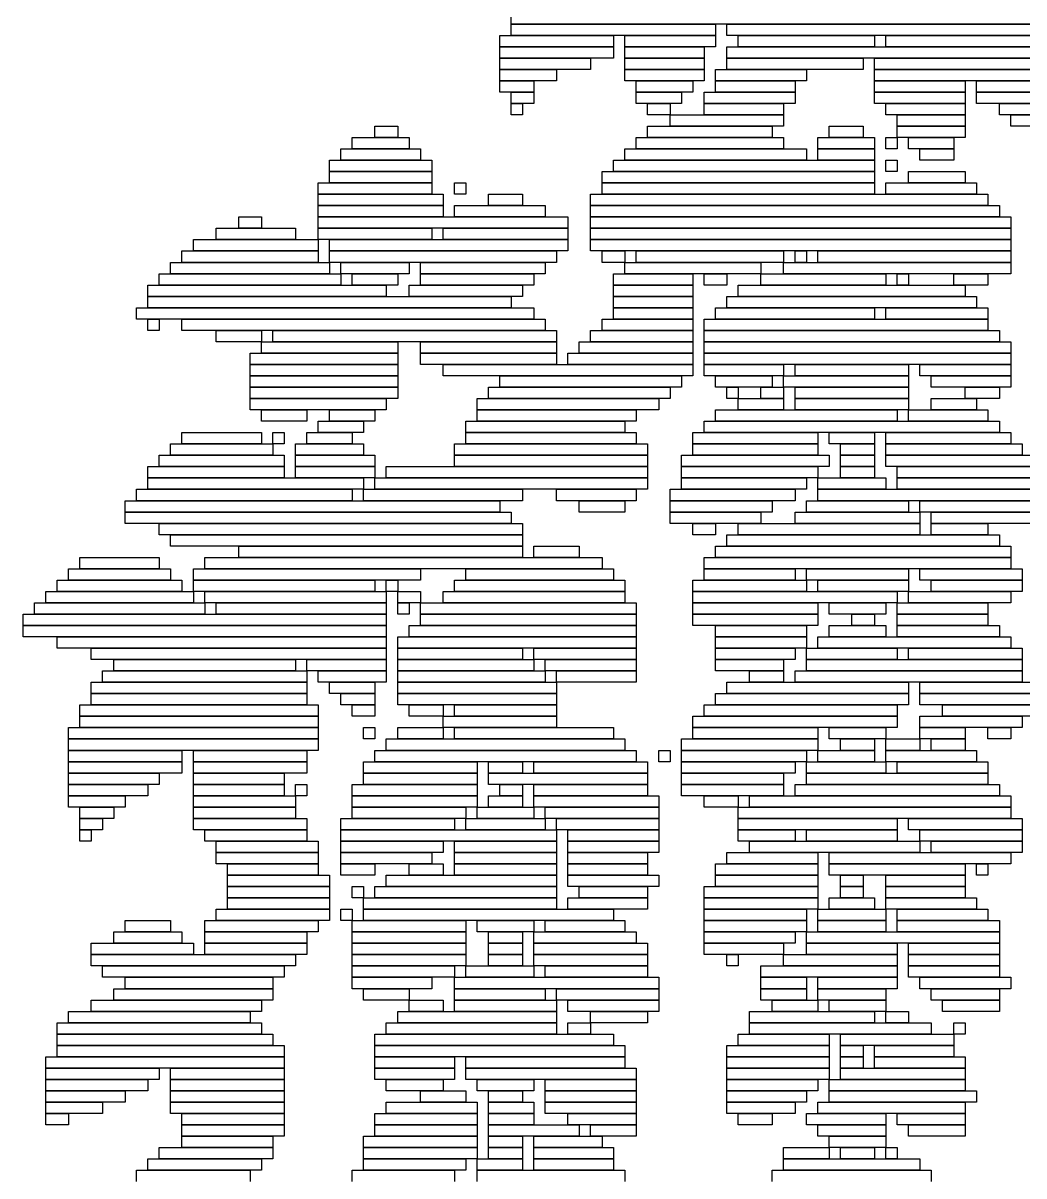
# Model space of a CAD drawing. Extents: x 294 to 729, y 311 to 714.
# Drawn here: x 294 to 382.2, y 561.5 to 663.1 of the extents above; entities that cross this region are included whole.
import ezdxf

# ---------------------------------------------------------------- set-up
doc = ezdxf.new("R2010")
doc.units = 0

msp = doc.modelspace()

# ---------------------------------------------------------------- linework, layer by layer
for p, q in [((337, 663), (337, 664)), ((384, 663), (337, 663)), ((337, 663), (355, 663)), ((337, 662), (337, 663)), ((355, 663), (355, 662)), ((356, 663), (385, 663)), ((356, 662), (356, 663)), ((336, 662), (346, 662)), ((336, 661), (336, 662)), ((355, 662), (337, 662)), ((346, 662), (346, 661)), ((347, 662), (355, 662)), ((347, 661), (347, 662)), ((355, 662), (355, 661)), ((385, 662), (356, 662)), ((357, 662), (369, 662)), ((357, 661), (357, 662)), ((369, 662), (369, 661)), ((370, 662), (386, 662)), ((370, 661), (370, 662)), ((346, 661), (336, 661)), ((336, 661), (346, 661)), ((336, 660), (336, 661)), ((346, 661), (346, 660)), ((355, 661), (347, 661)), ((347, 661), (354, 661)), ((347, 660), (347, 661)), ((354, 661), (354, 660)), ((356, 661), (387, 661)), ((356, 660), (356, 661)), ((369, 661), (357, 661)), ((386, 661), (370, 661)), ((346, 660), (336, 660)), ((336, 660), (344, 660)), ((336, 659), (336, 660)), ((344, 660), (344, 659)), ((354, 660), (347, 660)), ((347, 660), (354, 660)), ((347, 659), (347, 660)), ((354, 660), (354, 659)), ((387, 660), (356, 660)), ((356, 660), (368, 660)), ((356, 659), (356, 660)), ((368, 660), (368, 659)), ((369, 660), (387, 660)), ((369, 659), (369, 660)), ((344, 659), (336, 659)), ((336, 659), (341, 659)), ((336, 658), (336, 659)), ((341, 659), (341, 658)), ((354, 659), (347, 659)), ((347, 659), (354, 659)), ((347, 658), (347, 659)), ((354, 659), (354, 658)), ((355, 659), (363, 659)), ((355, 658), (355, 659)), ((368, 659), (356, 659)), ((363, 659), (363, 658)), ((387, 659), (369, 659)), ((369, 659), (388, 659)), ((369, 658), (369, 659)), ((341, 658), (336, 658)), ((336, 658), (339, 658)), ((336, 657), (336, 658)), ((339, 658), (339, 657)), ((354, 658), (347, 658)), ((348, 658), (353, 658)), ((348, 657), (348, 658)), ((353, 658), (353, 657)), ((363, 658), (355, 658)), ((355, 658), (362, 658)), ((355, 657), (355, 658)), ((362, 658), (362, 657)), ((388, 658), (369, 658)), ((369, 658), (377, 658)), ((369, 657), (369, 658)), ((377, 658), (377, 657)), ((378, 658), (388, 658)), ((378, 657), (378, 658)), ((339, 657), (336, 657)), ((337, 657), (339, 657)), ((337, 656), (337, 657)), ((339, 657), (339, 656)), ((353, 657), (348, 657)), ((348, 657), (352, 657)), ((348, 656), (348, 657)), ((352, 657), (352, 656)), ((354, 657), (362, 657)), ((354, 656), (354, 657)), ((362, 657), (355, 657)), ((362, 657), (362, 656)), ((377, 657), (369, 657)), ((369, 657), (377, 657)), ((369, 656), (369, 657)), ((377, 657), (377, 656)), ((388, 657), (378, 657)), ((378, 657), (388, 657)), ((378, 656), (378, 657)), ((339, 656), (337, 656)), ((337, 656), (338, 656)), ((337, 655), (337, 656)), ((338, 656), (338, 655)), ((352, 656), (348, 656)), ((349, 656), (351, 656)), ((349, 655), (349, 656)), ((351, 656), (351, 655)), ((362, 656), (354, 656)), ((354, 656), (361, 656)), ((354, 655), (354, 656)), ((361, 656), (361, 655)), ((377, 656), (369, 656)), ((370, 656), (377, 656)), ((370, 655), (370, 656)), ((377, 656), (377, 655)), ((388, 656), (378, 656)), ((380, 656), (388, 656)), ((380, 655), (380, 656)), ((338, 655), (337, 655)), ((351, 655), (349, 655)), ((351, 655), (361, 655)), ((351, 654), (351, 655)), ((361, 655), (354, 655)), ((361, 655), (361, 654)), ((377, 655), (370, 655)), ((371, 655), (377, 655)), ((371, 654), (371, 655)), ((377, 655), (377, 654)), ((388, 655), (380, 655)), ((381, 655), (388, 655)), ((381, 654), (381, 655)), ((325, 654), (327, 654)), ((325, 653), (325, 654)), ((327, 654), (327, 653)), ((349, 654), (360, 654)), ((349, 653), (349, 654)), ((361, 654), (351, 654)), ((360, 654), (360, 653)), ((365, 654), (368, 654)), ((365, 653), (365, 654)), ((368, 654), (368, 653)), ((377, 654), (371, 654)), ((371, 654), (377, 654)), ((371, 653), (371, 654)), ((377, 654), (377, 653)), ((388, 654), (381, 654)), ((323, 653), (328, 653)), ((323, 652), (323, 653)), ((327, 653), (325, 653)), ((328, 653), (328, 652)), ((348, 653), (361, 653)), ((348, 652), (348, 653)), ((360, 653), (349, 653)), ((361, 653), (361, 652)), ((364, 653), (369, 653)), ((364, 652), (364, 653)), ((368, 653), (365, 653)), ((369, 653), (369, 652)), ((370, 653), (371, 653)), ((370, 652), (370, 653)), ((377, 653), (371, 653)), ((371, 653), (371, 652)), ((372, 653), (376, 653)), ((372, 652), (372, 653)), ((376, 653), (376, 652)), ((322, 652), (329, 652)), ((322, 651), (322, 652)), ((328, 652), (323, 652)), ((329, 652), (329, 651)), ((347, 652), (363, 652)), ((347, 651), (347, 652)), ((361, 652), (348, 652)), ((363, 652), (363, 651)), ((369, 652), (364, 652)), ((364, 652), (369, 652)), ((364, 651), (364, 652)), ((369, 652), (369, 651)), ((371, 652), (370, 652)), ((376, 652), (372, 652)), ((373, 652), (376, 652)), ((373, 651), (373, 652)), ((376, 652), (376, 651)), ((321, 651), (330, 651)), ((321, 650), (321, 651)), ((329, 651), (322, 651)), ((330, 651), (330, 650)), ((346, 651), (369, 651)), ((346, 650), (346, 651)), ((363, 651), (347, 651)), ((369, 651), (364, 651)), ((369, 651), (369, 650)), ((370, 651), (371, 651)), ((370, 650), (370, 651)), ((371, 651), (371, 650)), ((376, 651), (373, 651)), ((330, 650), (321, 650)), ((321, 650), (330, 650)), ((321, 649), (321, 650)), ((330, 650), (330, 649)), ((345, 650), (369, 650)), ((345, 649), (345, 650)), ((369, 650), (346, 650)), ((369, 650), (369, 649)), ((371, 650), (370, 650)), ((372, 650), (377, 650)), ((372, 649), (372, 650)), ((377, 650), (377, 649)), ((320, 649), (330, 649)), ((320, 648), (320, 649)), ((330, 649), (321, 649)), ((330, 649), (330, 648)), ((332, 649), (333, 649)), ((332, 648), (332, 649)), ((333, 649), (333, 648)), ((369, 649), (345, 649)), ((345, 649), (369, 649)), ((345, 648), (345, 649)), ((369, 649), (369, 648)), ((370, 649), (378, 649)), ((370, 648), (370, 649)), ((377, 649), (372, 649)), ((378, 649), (378, 648)), ((330, 648), (320, 648)), ((320, 648), (331, 648)), ((320, 647), (320, 648)), ((331, 648), (331, 647)), ((333, 648), (332, 648)), ((335, 648), (338, 648)), ((335, 647), (335, 648)), ((338, 648), (338, 647)), ((344, 648), (379, 648)), ((344, 647), (344, 648)), ((369, 648), (345, 648)), ((378, 648), (370, 648)), ((379, 648), (379, 647)), ((331, 647), (320, 647)), ((320, 647), (331, 647)), ((320, 646), (320, 647)), ((331, 647), (331, 646)), ((332, 647), (340, 647)), ((332, 646), (332, 647)), ((338, 647), (335, 647)), ((340, 647), (340, 646)), ((379, 647), (344, 647)), ((344, 647), (380, 647)), ((344, 646), (344, 647)), ((380, 647), (380, 646)), ((313, 646), (315, 646)), ((313, 645), (313, 646)), ((315, 646), (315, 645)), ((331, 646), (320, 646)), ((320, 646), (342, 646)), ((320, 645), (320, 646)), ((340, 646), (332, 646)), ((342, 646), (342, 645)), ((380, 646), (344, 646)), ((344, 646), (381, 646)), ((344, 645), (344, 646)), ((381, 646), (381, 645)), ((311, 645), (318, 645)), ((311, 644), (311, 645)), ((315, 645), (313, 645)), ((318, 645), (318, 644)), ((342, 645), (320, 645)), ((320, 645), (330, 645)), ((320, 644), (320, 645)), ((330, 645), (330, 644)), ((331, 645), (342, 645)), ((331, 644), (331, 645)), ((342, 645), (342, 644)), ((381, 645), (344, 645)), ((344, 645), (381, 645)), ((344, 644), (344, 645)), ((381, 645), (381, 644)), ((309, 644), (320, 644)), ((309, 643), (309, 644)), ((318, 644), (311, 644)), ((330, 644), (320, 644)), ((320, 644), (320, 643)), ((321, 644), (342, 644)), ((321, 643), (321, 644)), ((342, 644), (331, 644)), ((342, 644), (342, 643)), ((381, 644), (344, 644)), ((344, 644), (381, 644)), ((344, 643), (344, 644)), ((381, 644), (381, 643)), ((308, 643), (320, 643)), ((308, 642), (308, 643)), ((320, 643), (309, 643)), ((320, 643), (320, 642)), ((342, 643), (321, 643)), ((321, 643), (341, 643)), ((321, 642), (321, 643)), ((341, 643), (341, 642)), ((381, 643), (344, 643)), ((345, 643), (347, 643)), ((345, 642), (345, 643)), ((347, 643), (347, 642)), ((348, 643), (361, 643)), ((348, 642), (348, 643)), ((361, 643), (361, 642)), ((362, 643), (363, 643)), ((362, 642), (362, 643)), ((363, 643), (363, 642)), ((364, 643), (381, 643)), ((364, 642), (364, 643)), ((381, 643), (381, 642)), ((306, 641), (322, 641)), ((306, 640), (306, 641)), ((307, 642), (321, 642)), ((307, 641), (307, 642)), ((321, 641), (307, 641)), ((320, 642), (308, 642)), ((341, 642), (321, 642)), ((321, 642), (321, 641)), ((322, 642), (328, 642)), ((322, 641), (322, 642)), ((328, 641), (322, 641)), ((322, 641), (322, 640)), ((323, 641), (327, 641)), ((323, 640), (323, 641)), ((327, 641), (327, 640)), ((328, 642), (328, 641)), ((329, 642), (340, 642)), ((329, 641), (329, 642)), ((340, 641), (329, 641)), ((329, 641), (339, 641)), ((329, 640), (329, 641)), ((339, 641), (339, 640)), ((340, 642), (340, 641)), ((347, 642), (345, 642)), ((346, 641), (353, 641)), ((346, 640), (346, 641)), ((347, 642), (359, 642)), ((347, 641), (347, 642)), ((359, 641), (347, 641)), ((361, 642), (348, 642)), ((353, 641), (353, 640)), ((354, 641), (356, 641)), ((354, 640), (354, 641)), ((356, 641), (356, 640)), ((359, 642), (359, 641)), ((359, 641), (370, 641)), ((359, 640), (359, 641)), ((361, 642), (381, 642)), ((361, 641), (361, 642)), ((381, 641), (361, 641)), ((363, 642), (362, 642)), ((381, 642), (364, 642)), ((370, 641), (370, 640)), ((371, 641), (372, 641)), ((371, 640), (371, 641)), ((372, 641), (372, 640)), ((376, 641), (379, 641)), ((376, 640), (376, 641)), ((379, 641), (379, 640)), ((381, 642), (381, 641)), ((305, 640), (326, 640)), ((305, 639), (305, 640)), ((322, 640), (306, 640)), ((327, 640), (323, 640)), ((326, 640), (326, 639)), ((328, 640), (338, 640)), ((328, 639), (328, 640)), ((339, 640), (329, 640)), ((338, 640), (338, 639)), ((353, 640), (346, 640)), ((346, 640), (353, 640)), ((346, 639), (346, 640)), ((353, 640), (353, 639)), ((356, 640), (354, 640)), ((357, 640), (377, 640)), ((357, 639), (357, 640)), ((370, 640), (359, 640)), ((372, 640), (371, 640)), ((379, 640), (376, 640)), ((377, 640), (377, 639)), ((326, 639), (305, 639)), ((305, 639), (337, 639)), ((305, 638), (305, 639)), ((338, 639), (328, 639)), ((337, 639), (337, 638)), ((353, 639), (346, 639)), ((346, 639), (353, 639)), ((346, 638), (346, 639)), ((353, 639), (353, 638)), ((356, 639), (378, 639)), ((356, 638), (356, 639)), ((377, 639), (357, 639)), ((378, 639), (378, 638)), ((304, 638), (339, 638)), ((304, 637), (304, 638)), ((337, 638), (305, 638)), ((339, 638), (339, 637)), ((353, 638), (346, 638)), ((346, 638), (353, 638)), ((346, 637), (346, 638)), ((353, 638), (353, 637)), ((355, 638), (369, 638)), ((355, 637), (355, 638)), ((378, 638), (356, 638)), ((369, 638), (369, 637)), ((370, 638), (379, 638)), ((370, 637), (370, 638)), ((379, 638), (379, 637)), ((339, 637), (304, 637)), ((305, 637), (306, 637)), ((305, 636), (305, 637)), ((306, 637), (306, 636)), ((308, 637), (340, 637)), ((308, 636), (308, 637)), ((340, 637), (340, 636)), ((345, 637), (353, 637)), ((345, 636), (345, 637)), ((353, 637), (346, 637)), ((353, 637), (353, 636)), ((354, 637), (379, 637)), ((354, 636), (354, 637)), ((369, 637), (355, 637)), ((379, 637), (370, 637)), ((379, 637), (379, 636)), ((306, 636), (305, 636)), ((340, 636), (308, 636)), ((311, 636), (315, 636)), ((311, 635), (311, 636)), ((315, 636), (315, 635)), ((316, 636), (341, 636)), ((316, 635), (316, 636)), ((341, 636), (341, 635)), ((344, 636), (353, 636)), ((344, 635), (344, 636)), ((353, 636), (345, 636)), ((353, 636), (353, 635)), ((379, 636), (354, 636)), ((354, 636), (380, 636)), ((354, 635), (354, 636)), ((380, 636), (380, 635)), ((315, 635), (311, 635)), ((315, 635), (327, 635)), ((315, 634), (315, 635)), ((341, 635), (316, 635)), ((327, 635), (327, 634)), ((329, 635), (341, 635)), ((329, 634), (329, 635)), ((341, 635), (341, 634)), ((343, 635), (353, 635)), ((343, 634), (343, 635)), ((353, 635), (344, 635)), ((353, 635), (353, 634)), ((380, 635), (354, 635)), ((354, 635), (381, 635)), ((354, 634), (354, 635)), ((381, 635), (381, 634)), ((314, 634), (327, 634)), ((314, 633), (314, 634)), ((327, 634), (315, 634)), ((327, 634), (327, 633)), ((341, 634), (329, 634)), ((329, 634), (341, 634)), ((329, 633), (329, 634)), ((341, 634), (341, 633)), ((342, 634), (353, 634)), ((342, 633), (342, 634)), ((353, 634), (343, 634)), ((353, 634), (353, 633)), ((381, 634), (354, 634)), ((354, 634), (381, 634)), ((354, 633), (354, 634)), ((381, 634), (381, 633)), ((327, 633), (314, 633)), ((314, 633), (327, 633)), ((314, 632), (314, 633)), ((327, 633), (327, 632)), ((341, 633), (329, 633)), ((331, 633), (353, 633)), ((331, 632), (331, 633)), ((353, 633), (342, 633)), ((353, 633), (353, 632)), ((381, 633), (354, 633)), ((354, 633), (361, 633)), ((354, 632), (354, 633)), ((361, 633), (361, 632)), ((362, 633), (372, 633)), ((362, 632), (362, 633)), ((372, 633), (372, 632)), ((373, 633), (381, 633)), ((373, 632), (373, 633)), ((381, 633), (381, 632)), ((327, 632), (314, 632)), ((314, 632), (327, 632)), ((314, 631), (314, 632)), ((327, 632), (327, 631)), ((353, 632), (331, 632)), ((336, 632), (352, 632)), ((336, 631), (336, 632)), ((352, 632), (352, 631)), ((361, 632), (354, 632)), ((355, 632), (360, 632)), ((355, 631), (355, 632)), ((360, 632), (360, 631)), ((361, 632), (372, 632)), ((361, 631), (361, 632)), ((372, 632), (362, 632)), ((372, 632), (372, 631)), ((381, 632), (373, 632)), ((374, 632), (381, 632)), ((374, 631), (374, 632)), ((381, 632), (381, 631)), ((327, 631), (314, 631)), ((314, 631), (327, 631)), ((314, 630), (314, 631)), ((327, 631), (327, 630)), ((335, 631), (351, 631)), ((335, 630), (335, 631)), ((352, 631), (336, 631)), ((351, 631), (351, 630)), ((360, 631), (355, 631)), ((356, 631), (357, 631)), ((356, 630), (356, 631)), ((357, 631), (357, 630)), ((359, 631), (361, 631)), ((359, 630), (359, 631)), ((372, 631), (361, 631)), ((361, 631), (361, 630)), ((362, 631), (372, 631)), ((362, 630), (362, 631)), ((372, 631), (372, 630)), ((381, 631), (374, 631)), ((377, 631), (380, 631)), ((377, 630), (377, 631)), ((380, 631), (380, 630)), ((327, 630), (314, 630)), ((314, 630), (326, 630)), ((314, 629), (314, 630)), ((326, 630), (326, 629)), ((334, 630), (350, 630)), ((334, 629), (334, 630)), ((351, 630), (335, 630)), ((350, 630), (350, 629)), ((357, 630), (356, 630)), ((357, 630), (361, 630)), ((357, 629), (357, 630)), ((361, 630), (359, 630)), ((361, 630), (361, 629)), ((372, 630), (362, 630)), ((362, 630), (372, 630)), ((362, 629), (362, 630)), ((372, 630), (372, 629)), ((374, 630), (378, 630)), ((374, 629), (374, 630)), ((380, 630), (377, 630)), ((378, 630), (378, 629)), ((326, 629), (314, 629)), ((315, 629), (319, 629)), ((315, 628), (315, 629)), ((319, 629), (319, 628)), ((321, 629), (325, 629)), ((321, 628), (321, 629)), ((325, 629), (325, 628)), ((350, 629), (334, 629)), ((334, 629), (348, 629)), ((334, 628), (334, 629)), ((348, 629), (348, 628)), ((355, 629), (371, 629)), ((355, 628), (355, 629)), ((361, 629), (357, 629)), ((372, 629), (362, 629)), ((371, 629), (371, 628)), ((372, 629), (379, 629)), ((372, 628), (372, 629)), ((378, 629), (374, 629)), ((379, 629), (379, 628)), ((319, 628), (315, 628)), ((320, 628), (324, 628)), ((320, 627), (320, 628)), ((325, 628), (321, 628)), ((324, 628), (324, 627)), ((333, 628), (347, 628)), ((333, 627), (333, 628)), ((348, 628), (334, 628)), ((347, 628), (347, 627)), ((354, 628), (380, 628)), ((354, 627), (354, 628)), ((371, 628), (355, 628)), ((379, 628), (372, 628)), ((380, 628), (380, 627)), ((308, 627), (315, 627)), ((308, 626), (308, 627)), ((315, 627), (315, 626)), ((316, 627), (317, 627)), ((316, 626), (316, 627)), ((317, 627), (317, 626)), ((319, 627), (323, 627)), ((319, 626), (319, 627)), ((324, 627), (320, 627)), ((323, 627), (323, 626)), ((347, 627), (333, 627)), ((333, 627), (348, 627)), ((333, 626), (333, 627)), ((348, 627), (348, 626)), ((353, 627), (364, 627)), ((353, 626), (353, 627)), ((380, 627), (354, 627)), ((364, 627), (364, 626)), ((365, 627), (369, 627)), ((365, 626), (365, 627)), ((369, 627), (369, 626)), ((370, 627), (381, 627)), ((370, 626), (370, 627)), ((381, 627), (381, 626)), ((307, 626), (316, 626)), ((307, 625), (307, 626)), ((315, 626), (308, 626)), ((317, 626), (316, 626)), ((316, 626), (316, 625)), ((318, 626), (324, 626)), ((318, 625), (318, 626)), ((323, 626), (319, 626)), ((324, 626), (324, 625)), ((332, 626), (349, 626)), ((332, 625), (332, 626)), ((348, 626), (333, 626)), ((349, 626), (349, 625)), ((364, 626), (353, 626)), ((353, 626), (364, 626)), ((353, 625), (353, 626)), ((364, 626), (364, 625)), ((369, 626), (365, 626)), ((366, 626), (369, 626)), ((366, 625), (366, 626)), ((369, 626), (369, 625)), ((381, 626), (370, 626)), ((370, 626), (382, 626)), ((370, 625), (370, 626)), ((382, 626), (382, 625)), ((306, 625), (317, 625)), ((306, 624), (306, 625)), ((316, 625), (307, 625)), ((317, 625), (317, 624)), ((324, 625), (318, 625)), ((318, 625), (325, 625)), ((318, 624), (318, 625)), ((325, 625), (325, 624)), ((349, 625), (332, 625)), ((332, 625), (349, 625)), ((332, 624), (332, 625)), ((349, 625), (349, 624)), ((352, 625), (365, 625)), ((352, 624), (352, 625)), ((364, 625), (353, 625)), ((365, 625), (365, 624)), ((369, 625), (366, 625)), ((366, 625), (369, 625)), ((366, 624), (366, 625)), ((369, 625), (369, 624)), ((382, 625), (370, 625)), ((370, 625), (383, 625)), ((370, 624), (370, 625)), ((305, 624), (317, 624)), ((305, 623), (305, 624)), ((317, 624), (306, 624)), ((317, 624), (317, 623)), ((325, 624), (318, 624)), ((318, 624), (325, 624)), ((318, 623), (318, 624)), ((325, 624), (325, 623)), ((326, 624), (349, 624)), ((326, 623), (326, 624)), ((349, 624), (332, 624)), ((349, 624), (349, 623)), ((365, 624), (352, 624)), ((352, 624), (364, 624)), ((352, 623), (352, 624)), ((364, 624), (364, 623)), ((369, 624), (366, 624)), ((366, 624), (369, 624)), ((366, 623), (366, 624)), ((369, 624), (369, 623)), ((383, 624), (370, 624)), ((371, 624), (383, 624)), ((371, 623), (371, 624)), ((317, 623), (305, 623)), ((305, 623), (324, 623)), ((305, 622), (305, 623)), ((325, 623), (318, 623)), ((324, 623), (324, 622)), ((325, 623), (349, 623)), ((325, 622), (325, 623)), ((349, 623), (326, 623)), ((349, 623), (349, 622)), ((364, 623), (352, 623)), ((352, 623), (363, 623)), ((352, 622), (352, 623)), ((363, 623), (363, 622)), ((364, 623), (370, 623)), ((364, 622), (364, 623)), ((369, 623), (366, 623)), ((370, 623), (370, 622)), ((383, 623), (371, 623)), ((371, 623), (383, 623)), ((371, 622), (371, 623)), ((304, 622), (323, 622)), ((304, 621), (304, 622)), ((324, 622), (305, 622)), ((323, 622), (323, 621)), ((324, 622), (338, 622)), ((324, 621), (324, 622)), ((349, 622), (325, 622)), ((338, 622), (338, 621)), ((341, 622), (348, 622)), ((341, 621), (341, 622)), ((348, 622), (348, 621)), ((351, 622), (362, 622)), ((351, 621), (351, 622)), ((363, 622), (352, 622)), ((362, 622), (362, 621)), ((370, 622), (364, 622)), ((364, 622), (384, 622)), ((364, 621), (364, 622)), ((383, 622), (371, 622)), ((303, 621), (336, 621)), ((303, 620), (303, 621)), ((323, 621), (304, 621)), ((338, 621), (324, 621)), ((336, 621), (336, 620)), ((348, 621), (341, 621)), ((343, 621), (347, 621)), ((343, 620), (343, 621)), ((347, 621), (347, 620)), ((362, 621), (351, 621)), ((351, 621), (360, 621)), ((351, 620), (351, 621)), ((360, 621), (360, 620)), ((363, 621), (372, 621)), ((363, 620), (363, 621)), ((384, 621), (364, 621)), ((372, 621), (372, 620)), ((373, 621), (383, 621)), ((373, 620), (373, 621)), ((336, 620), (303, 620)), ((303, 620), (337, 620)), ((303, 619), (303, 620)), ((337, 620), (337, 619)), ((347, 620), (343, 620)), ((360, 620), (351, 620)), ((351, 620), (359, 620)), ((351, 619), (351, 620)), ((359, 620), (359, 619)), ((362, 620), (373, 620)), ((362, 619), (362, 620)), ((372, 620), (363, 620)), ((383, 620), (373, 620)), ((373, 620), (373, 619)), ((374, 620), (383, 620)), ((374, 619), (374, 620)), ((337, 619), (303, 619)), ((306, 619), (338, 619)), ((306, 618), (306, 619)), ((338, 619), (338, 618)), ((359, 619), (351, 619)), ((353, 619), (355, 619)), ((353, 618), (353, 619)), ((355, 619), (355, 618)), ((357, 619), (373, 619)), ((357, 618), (357, 619)), ((373, 619), (362, 619)), ((373, 619), (373, 618)), ((383, 619), (374, 619)), ((374, 619), (379, 619)), ((374, 618), (374, 619)), ((379, 619), (379, 618)), ((338, 618), (306, 618)), ((307, 618), (338, 618)), ((307, 617), (307, 618)), ((338, 618), (338, 617)), ((355, 618), (353, 618)), ((356, 618), (380, 618)), ((356, 617), (356, 618)), ((373, 618), (357, 618)), ((379, 618), (374, 618)), ((380, 618), (380, 617)), ((338, 617), (307, 617)), ((313, 617), (338, 617)), ((313, 616), (313, 617)), ((338, 617), (338, 616)), ((339, 617), (343, 617)), ((339, 616), (339, 617)), ((343, 617), (343, 616)), ((355, 617), (381, 617)), ((355, 616), (355, 617)), ((380, 617), (356, 617)), ((381, 617), (381, 616)), ((299, 616), (306, 616)), ((299, 615), (299, 616)), ((306, 616), (306, 615)), ((310, 616), (345, 616)), ((310, 615), (310, 616)), ((338, 616), (313, 616)), ((343, 616), (339, 616)), ((345, 616), (345, 615)), ((354, 616), (381, 616)), ((354, 615), (354, 616)), ((381, 616), (355, 616)), ((381, 616), (381, 615)), ((298, 615), (307, 615)), ((298, 614), (298, 615)), ((306, 615), (299, 615)), ((307, 615), (307, 614)), ((309, 615), (329, 615)), ((309, 614), (309, 615)), ((345, 615), (310, 615)), ((329, 615), (329, 614)), ((333, 615), (346, 615)), ((333, 614), (333, 615)), ((346, 615), (346, 614)), ((381, 615), (354, 615)), ((354, 615), (362, 615)), ((354, 614), (354, 615)), ((362, 615), (362, 614)), ((363, 615), (372, 615)), ((363, 614), (363, 615)), ((372, 615), (372, 614)), ((373, 615), (382, 615)), ((373, 614), (373, 615)), ((382, 615), (382, 614)), ((297, 614), (308, 614)), ((297, 613), (297, 614)), ((307, 614), (298, 614)), ((308, 614), (308, 613)), ((329, 614), (309, 614)), ((309, 614), (325, 614)), ((309, 613), (309, 614)), ((325, 614), (325, 613)), ((326, 614), (327, 614)), ((326, 613), (326, 614)), ((327, 614), (327, 613)), ((332, 614), (347, 614)), ((332, 613), (332, 614)), ((346, 614), (333, 614)), ((347, 614), (347, 613)), ((353, 614), (363, 614)), ((353, 613), (353, 614)), ((362, 614), (354, 614)), ((372, 614), (363, 614)), ((363, 614), (363, 613)), ((364, 614), (372, 614)), ((364, 613), (364, 614)), ((372, 614), (372, 613)), ((382, 614), (373, 614)), ((374, 614), (382, 614)), ((374, 613), (374, 614)), ((382, 614), (382, 613)), ((296, 613), (309, 613)), ((296, 612), (296, 613)), ((308, 613), (297, 613)), ((325, 613), (309, 613)), ((309, 613), (309, 612)), ((310, 613), (326, 613)), ((310, 612), (310, 613)), ((327, 613), (326, 613)), ((326, 613), (326, 612)), ((327, 613), (329, 613)), ((327, 612), (327, 613)), ((329, 613), (329, 612)), ((331, 613), (347, 613)), ((331, 612), (331, 613)), ((347, 613), (332, 613)), ((347, 613), (347, 612)), ((363, 613), (353, 613)), ((353, 613), (371, 613)), ((353, 612), (353, 613)), ((372, 613), (364, 613)), ((371, 613), (371, 612)), ((372, 613), (381, 613)), ((372, 612), (372, 613)), ((382, 613), (374, 613)), ((381, 613), (381, 612)), ((295, 612), (310, 612)), ((295, 611), (295, 612)), ((309, 612), (296, 612)), ((326, 612), (310, 612)), ((310, 612), (310, 611)), ((311, 612), (326, 612)), ((311, 611), (311, 612)), ((326, 612), (326, 611)), ((329, 612), (327, 612)), ((327, 612), (328, 612)), ((327, 611), (327, 612)), ((328, 612), (328, 611)), ((329, 612), (348, 612)), ((329, 611), (329, 612)), ((347, 612), (331, 612)), ((348, 612), (348, 611)), ((371, 612), (353, 612)), ((353, 612), (364, 612)), ((353, 611), (353, 612)), ((364, 612), (364, 611)), ((365, 612), (370, 612)), ((365, 611), (365, 612)), ((370, 612), (370, 611)), ((371, 612), (379, 612)), ((371, 611), (371, 612)), ((381, 612), (372, 612)), ((379, 612), (379, 611)), ((294, 611), (326, 611)), ((294, 610), (294, 611)), ((310, 611), (295, 611)), ((326, 611), (311, 611)), ((326, 611), (326, 610)), ((328, 611), (327, 611)), ((348, 611), (329, 611)), ((329, 611), (348, 611)), ((329, 610), (329, 611)), ((348, 611), (348, 610)), ((364, 611), (353, 611)), ((353, 611), (364, 611)), ((353, 610), (353, 611)), ((364, 611), (364, 610)), ((370, 611), (365, 611)), ((367, 611), (369, 611)), ((367, 610), (367, 611)), ((369, 611), (369, 610)), ((379, 611), (371, 611)), ((371, 611), (379, 611)), ((371, 610), (371, 611)), ((379, 611), (379, 610)), ((326, 610), (294, 610)), ((294, 610), (326, 610)), ((294, 609), (294, 610)), ((326, 610), (326, 609)), ((328, 610), (348, 610)), ((328, 609), (328, 610)), ((348, 610), (329, 610)), ((348, 610), (348, 609)), ((364, 610), (353, 610)), ((355, 610), (363, 610)), ((355, 609), (355, 610)), ((363, 610), (363, 609)), ((365, 610), (370, 610)), ((365, 609), (365, 610)), ((369, 610), (367, 610)), ((370, 610), (370, 609)), ((379, 610), (371, 610)), ((371, 610), (380, 610)), ((371, 609), (371, 610)), ((380, 610), (380, 609)), ((326, 609), (294, 609)), ((297, 609), (326, 609)), ((297, 608), (297, 609)), ((326, 609), (326, 608)), ((327, 609), (348, 609)), ((327, 608), (327, 609)), ((348, 609), (328, 609)), ((348, 609), (348, 608)), ((363, 609), (355, 609)), ((355, 609), (363, 609)), ((355, 608), (355, 609)), ((363, 609), (363, 608)), ((364, 609), (381, 609)), ((364, 608), (364, 609)), ((370, 609), (365, 609)), ((380, 609), (371, 609)), ((381, 609), (381, 608)), ((326, 608), (297, 608)), ((300, 608), (326, 608)), ((300, 607), (300, 608)), ((326, 608), (326, 607)), ((348, 608), (327, 608)), ((327, 608), (338, 608)), ((327, 607), (327, 608)), ((338, 608), (338, 607)), ((339, 608), (348, 608)), ((339, 607), (339, 608)), ((348, 608), (348, 607)), ((363, 608), (355, 608)), ((355, 608), (362, 608)), ((355, 607), (355, 608)), ((362, 608), (362, 607)), ((363, 608), (371, 608)), ((363, 607), (363, 608)), ((381, 608), (364, 608)), ((371, 608), (371, 607)), ((372, 608), (382, 608)), ((372, 607), (372, 608)), ((382, 608), (382, 607)), ((326, 607), (300, 607)), ((302, 607), (318, 607)), ((302, 606), (302, 607)), ((318, 607), (318, 606)), ((319, 607), (326, 607)), ((319, 606), (319, 607)), ((326, 607), (326, 606)), ((338, 607), (327, 607)), ((327, 607), (339, 607)), ((327, 606), (327, 607)), ((348, 607), (339, 607)), ((339, 607), (339, 606)), ((340, 607), (348, 607)), ((340, 606), (340, 607)), ((348, 607), (348, 606)), ((362, 607), (355, 607)), ((355, 607), (361, 607)), ((355, 606), (355, 607)), ((361, 607), (361, 606)), ((371, 607), (363, 607)), ((363, 607), (382, 607)), ((363, 606), (363, 607)), ((382, 607), (372, 607)), ((382, 607), (382, 606)), ((301, 606), (319, 606)), ((301, 605), (301, 606)), ((318, 606), (302, 606)), ((326, 606), (319, 606)), ((319, 606), (319, 605)), ((320, 606), (326, 606)), ((320, 605), (320, 606)), ((326, 606), (326, 605)), ((339, 606), (327, 606)), ((327, 606), (340, 606)), ((327, 605), (327, 606)), ((348, 606), (340, 606)), ((340, 606), (340, 605)), ((341, 606), (348, 606)), ((341, 605), (341, 606)), ((348, 606), (348, 605)), ((361, 606), (355, 606)), ((358, 606), (361, 606)), ((358, 605), (358, 606)), ((361, 606), (361, 605)), ((362, 606), (382, 606)), ((362, 605), (362, 606)), ((382, 606), (363, 606)), ((382, 606), (382, 605)), ((300, 605), (319, 605)), ((300, 604), (300, 605)), ((319, 605), (301, 605)), ((319, 605), (319, 604)), ((326, 605), (320, 605)), ((321, 605), (325, 605)), ((321, 604), (321, 605)), ((325, 605), (325, 604)), ((340, 605), (327, 605)), ((327, 605), (341, 605)), ((327, 604), (327, 605)), ((348, 605), (341, 605)), ((341, 605), (341, 604)), ((356, 605), (372, 605)), ((356, 604), (356, 605)), ((361, 605), (358, 605)), ((382, 605), (362, 605)), ((372, 605), (372, 604)), ((373, 605), (383, 605)), ((373, 604), (373, 605)), ((319, 604), (300, 604)), ((300, 604), (319, 604)), ((300, 603), (300, 604)), ((319, 604), (319, 603)), ((325, 604), (321, 604)), ((322, 604), (325, 604)), ((322, 603), (322, 604)), ((325, 604), (325, 603)), ((341, 604), (327, 604)), ((327, 604), (341, 604)), ((327, 603), (327, 604)), ((341, 604), (341, 603)), ((355, 604), (372, 604)), ((355, 603), (355, 604)), ((372, 604), (356, 604)), ((372, 604), (372, 603)), ((383, 604), (373, 604)), ((373, 604), (383, 604)), ((373, 603), (373, 604)), ((299, 603), (320, 603)), ((299, 602), (299, 603)), ((319, 603), (300, 603)), ((320, 603), (320, 602)), ((325, 603), (322, 603)), ((323, 603), (325, 603)), ((323, 602), (323, 603)), ((325, 603), (325, 602)), ((341, 603), (327, 603)), ((328, 603), (331, 603)), ((328, 602), (328, 603)), ((331, 603), (331, 602)), ((332, 603), (341, 603)), ((332, 602), (332, 603)), ((341, 603), (341, 602)), ((354, 603), (371, 603)), ((354, 602), (354, 603)), ((372, 603), (355, 603)), ((371, 603), (371, 602)), ((383, 603), (373, 603)), ((375, 603), (383, 603)), ((375, 602), (375, 603)), ((320, 602), (299, 602)), ((299, 602), (320, 602)), ((299, 601), (299, 602)), ((320, 602), (320, 601)), ((325, 602), (323, 602)), ((331, 602), (328, 602)), ((331, 602), (341, 602)), ((331, 601), (331, 602)), ((341, 602), (332, 602)), ((341, 602), (341, 601)), ((353, 602), (371, 602)), ((353, 601), (353, 602)), ((371, 602), (354, 602)), ((371, 602), (371, 601)), ((373, 602), (382, 602)), ((373, 601), (373, 602)), ((383, 602), (375, 602)), ((382, 602), (382, 601)), ((298, 601), (320, 601)), ((298, 600), (298, 601)), ((320, 601), (299, 601)), ((320, 601), (320, 600)), ((324, 601), (325, 601)), ((324, 600), (324, 601)), ((325, 601), (325, 600)), ((327, 601), (331, 601)), ((327, 600), (327, 601)), ((341, 601), (331, 601)), ((331, 601), (331, 600)), ((332, 601), (346, 601)), ((332, 600), (332, 601)), ((346, 601), (346, 600)), ((371, 601), (353, 601)), ((353, 601), (364, 601)), ((353, 600), (353, 601)), ((364, 601), (364, 600)), ((365, 601), (370, 601)), ((365, 600), (365, 601)), ((370, 601), (370, 600)), ((382, 601), (373, 601)), ((373, 601), (377, 601)), ((373, 600), (373, 601)), ((377, 601), (377, 600)), ((379, 601), (381, 601)), ((379, 600), (379, 601)), ((381, 601), (381, 600)), ((320, 600), (298, 600)), ((298, 600), (320, 600)), ((298, 599), (298, 600)), ((320, 600), (320, 599)), ((325, 600), (324, 600)), ((326, 600), (347, 600)), ((326, 599), (326, 600)), ((331, 600), (327, 600)), ((346, 600), (332, 600)), ((347, 600), (347, 599)), ((352, 600), (364, 600)), ((352, 599), (352, 600)), ((364, 600), (353, 600)), ((364, 600), (364, 599)), ((370, 600), (365, 600)), ((366, 600), (369, 600)), ((366, 599), (366, 600)), ((369, 600), (369, 599)), ((370, 600), (373, 600)), ((370, 599), (370, 600)), ((377, 600), (373, 600)), ((373, 600), (373, 599)), ((374, 600), (377, 600)), ((374, 599), (374, 600)), ((377, 600), (377, 599)), ((381, 600), (379, 600)), ((320, 599), (298, 599)), ((298, 599), (308, 599)), ((298, 598), (298, 599)), ((308, 599), (308, 598)), ((309, 599), (319, 599)), ((309, 598), (309, 599)), ((319, 599), (319, 598)), ((325, 599), (348, 599)), ((325, 598), (325, 599)), ((347, 599), (326, 599)), ((348, 599), (348, 598)), ((350, 599), (351, 599)), ((350, 598), (350, 599)), ((351, 599), (351, 598)), ((364, 599), (352, 599)), ((352, 599), (363, 599)), ((352, 598), (352, 599)), ((363, 599), (363, 598)), ((364, 599), (369, 599)), ((364, 598), (364, 599)), ((369, 599), (366, 599)), ((369, 599), (369, 598)), ((373, 599), (370, 599)), ((370, 599), (378, 599)), ((370, 598), (370, 599)), ((377, 599), (374, 599)), ((378, 599), (378, 598)), ((308, 598), (298, 598)), ((298, 598), (308, 598)), ((298, 597), (298, 598)), ((308, 598), (308, 597)), ((319, 598), (309, 598)), ((309, 598), (319, 598)), ((309, 597), (309, 598)), ((319, 598), (319, 597)), ((324, 598), (334, 598)), ((324, 597), (324, 598)), ((348, 598), (325, 598)), ((334, 598), (334, 597)), ((335, 598), (338, 598)), ((335, 597), (335, 598)), ((338, 598), (338, 597)), ((339, 598), (349, 598)), ((339, 597), (339, 598)), ((349, 598), (349, 597)), ((351, 598), (350, 598)), ((363, 598), (352, 598)), ((352, 598), (362, 598)), ((352, 597), (352, 598)), ((362, 598), (362, 597)), ((363, 598), (370, 598)), ((363, 597), (363, 598)), ((369, 598), (364, 598)), ((378, 598), (370, 598)), ((370, 598), (370, 597)), ((371, 598), (379, 598)), ((371, 597), (371, 598)), ((379, 598), (379, 597)), ((308, 597), (298, 597)), ((298, 597), (306, 597)), ((298, 596), (298, 597)), ((306, 597), (306, 596)), ((319, 597), (309, 597)), ((309, 597), (317, 597)), ((309, 596), (309, 597)), ((317, 597), (317, 596)), ((334, 597), (324, 597)), ((324, 597), (334, 597)), ((324, 596), (324, 597)), ((334, 597), (334, 596)), ((338, 597), (335, 597)), ((335, 597), (349, 597)), ((335, 596), (335, 597)), ((349, 597), (339, 597)), ((349, 597), (349, 596)), ((362, 597), (352, 597)), ((352, 597), (361, 597)), ((352, 596), (352, 597)), ((361, 597), (361, 596)), ((370, 597), (363, 597)), ((363, 597), (379, 597)), ((363, 596), (363, 597)), ((379, 597), (371, 597)), ((379, 597), (379, 596)), ((306, 596), (298, 596)), ((298, 596), (305, 596)), ((298, 595), (298, 596)), ((305, 596), (305, 595)), ((317, 596), (309, 596)), ((309, 596), (317, 596)), ((309, 595), (309, 596)), ((317, 596), (317, 595)), ((318, 596), (319, 596)), ((318, 595), (318, 596)), ((319, 596), (319, 595)), ((323, 596), (334, 596)), ((323, 595), (323, 596)), ((334, 596), (324, 596)), ((334, 596), (334, 595)), ((349, 596), (335, 596)), ((336, 596), (338, 596)), ((336, 595), (336, 596)), ((338, 596), (338, 595)), ((339, 596), (349, 596)), ((339, 595), (339, 596)), ((349, 596), (349, 595)), ((361, 596), (352, 596)), ((352, 596), (361, 596)), ((352, 595), (352, 596)), ((361, 596), (361, 595)), ((362, 596), (380, 596)), ((362, 595), (362, 596)), ((379, 596), (363, 596)), ((380, 596), (380, 595)), ((305, 595), (298, 595)), ((298, 595), (303, 595)), ((298, 594), (298, 595)), ((303, 595), (303, 594)), ((317, 595), (309, 595)), ((309, 595), (318, 595)), ((309, 594), (309, 595)), ((319, 595), (318, 595)), ((318, 595), (318, 594)), ((334, 595), (323, 595)), ((323, 595), (334, 595)), ((323, 594), (323, 595)), ((334, 595), (334, 594)), ((335, 595), (338, 595)), ((335, 594), (335, 595)), ((338, 595), (336, 595)), ((338, 595), (338, 594)), ((349, 595), (339, 595)), ((339, 595), (350, 595)), ((339, 594), (339, 595)), ((350, 595), (350, 594)), ((361, 595), (352, 595)), ((354, 595), (357, 595)), ((354, 594), (354, 595)), ((357, 595), (357, 594)), ((358, 595), (381, 595)), ((358, 594), (358, 595)), ((380, 595), (362, 595)), ((381, 595), (381, 594)), ((303, 594), (298, 594)), ((299, 594), (302, 594)), ((299, 593), (299, 594)), ((302, 594), (302, 593)), ((318, 594), (309, 594)), ((309, 594), (318, 594)), ((309, 593), (309, 594)), ((318, 594), (318, 593)), ((334, 594), (323, 594)), ((323, 594), (333, 594)), ((323, 593), (323, 594)), ((333, 594), (333, 593)), ((334, 594), (339, 594)), ((334, 593), (334, 594)), ((338, 594), (335, 594)), ((350, 594), (339, 594)), ((339, 594), (339, 593)), ((340, 594), (350, 594)), ((340, 593), (340, 594)), ((350, 594), (350, 593)), ((357, 594), (354, 594)), ((357, 594), (381, 594)), ((357, 593), (357, 594)), ((381, 594), (358, 594)), ((381, 594), (381, 593)), ((302, 593), (299, 593)), ((299, 593), (301, 593)), ((299, 592), (299, 593)), ((301, 593), (301, 592)), ((318, 593), (309, 593)), ((309, 593), (319, 593)), ((309, 592), (309, 593)), ((319, 593), (319, 592)), ((322, 593), (332, 593)), ((322, 592), (322, 593)), ((333, 593), (323, 593)), ((332, 593), (332, 592)), ((333, 593), (340, 593)), ((333, 592), (333, 593)), ((339, 593), (334, 593)), ((350, 593), (340, 593)), ((340, 593), (340, 592)), ((341, 593), (350, 593)), ((341, 592), (341, 593)), ((350, 593), (350, 592)), ((381, 593), (357, 593)), ((357, 593), (371, 593)), ((357, 592), (357, 593)), ((371, 593), (371, 592)), ((372, 593), (382, 593)), ((372, 592), (372, 593)), ((382, 593), (382, 592)), ((301, 592), (299, 592)), ((299, 592), (300, 592)), ((299, 591), (299, 592)), ((300, 592), (300, 591)), ((319, 592), (309, 592)), ((310, 592), (319, 592)), ((310, 591), (310, 592)), ((319, 592), (319, 591)), ((332, 592), (322, 592)), ((322, 592), (341, 592)), ((322, 591), (322, 592)), ((340, 592), (333, 592)), ((350, 592), (341, 592)), ((341, 592), (341, 591)), ((342, 592), (350, 592)), ((342, 591), (342, 592)), ((350, 592), (350, 591)), ((371, 592), (357, 592)), ((357, 592), (362, 592)), ((357, 591), (357, 592)), ((362, 592), (362, 591)), ((363, 592), (371, 592)), ((363, 591), (363, 592)), ((371, 592), (371, 591)), ((382, 592), (372, 592)), ((373, 592), (382, 592)), ((373, 591), (373, 592)), ((382, 592), (382, 591)), ((300, 591), (299, 591)), ((319, 591), (310, 591)), ((311, 591), (320, 591)), ((311, 590), (311, 591)), ((320, 591), (320, 590)), ((341, 591), (322, 591)), ((322, 591), (331, 591)), ((322, 590), (322, 591)), ((331, 591), (331, 590)), ((332, 591), (341, 591)), ((332, 590), (332, 591)), ((341, 591), (341, 590)), ((350, 591), (342, 591)), ((342, 591), (350, 591)), ((342, 590), (342, 591)), ((350, 591), (350, 590)), ((362, 591), (357, 591)), ((358, 591), (373, 591)), ((358, 590), (358, 591)), ((371, 591), (363, 591)), ((382, 591), (373, 591)), ((373, 591), (373, 590)), ((374, 591), (382, 591)), ((374, 590), (374, 591)), ((382, 591), (382, 590)), ((320, 590), (311, 590)), ((311, 590), (320, 590)), ((311, 589), (311, 590)), ((320, 590), (320, 589)), ((331, 590), (322, 590)), ((322, 590), (330, 590)), ((322, 589), (322, 590)), ((330, 590), (330, 589)), ((341, 590), (332, 590)), ((332, 590), (341, 590)), ((332, 589), (332, 590)), ((341, 590), (341, 589)), ((350, 590), (342, 590)), ((342, 590), (349, 590)), ((342, 589), (342, 590)), ((349, 590), (349, 589)), ((356, 590), (364, 590)), ((356, 589), (356, 590)), ((373, 590), (358, 590)), ((364, 590), (364, 589)), ((365, 590), (381, 590)), ((365, 589), (365, 590)), ((382, 590), (374, 590)), ((381, 590), (381, 589)), ((320, 589), (311, 589)), ((312, 589), (320, 589)), ((312, 588), (312, 589)), ((320, 589), (320, 588)), ((330, 589), (322, 589)), ((322, 589), (325, 589)), ((322, 588), (322, 589)), ((325, 589), (325, 588)), ((328, 589), (331, 589)), ((328, 588), (328, 589)), ((331, 589), (331, 588)), ((341, 589), (332, 589)), ((332, 589), (341, 589)), ((332, 588), (332, 589)), ((341, 589), (341, 588)), ((349, 589), (342, 589)), ((342, 589), (349, 589)), ((342, 588), (342, 589)), ((349, 589), (349, 588)), ((355, 589), (364, 589)), ((355, 588), (355, 589)), ((364, 589), (356, 589)), ((364, 589), (364, 588)), ((381, 589), (365, 589)), ((365, 589), (377, 589)), ((365, 588), (365, 589)), ((377, 589), (377, 588)), ((378, 589), (379, 589)), ((378, 588), (378, 589)), ((379, 589), (379, 588)), ((320, 588), (312, 588)), ((312, 588), (321, 588)), ((312, 587), (312, 588)), ((321, 588), (321, 587)), ((325, 588), (322, 588)), ((326, 588), (341, 588)), ((326, 587), (326, 588)), ((331, 588), (328, 588)), ((341, 588), (332, 588)), ((341, 588), (341, 587)), ((349, 588), (342, 588)), ((342, 588), (350, 588)), ((342, 587), (342, 588)), ((350, 588), (350, 587)), ((364, 588), (355, 588)), ((355, 588), (364, 588)), ((355, 587), (355, 588)), ((364, 588), (364, 587)), ((377, 588), (365, 588)), ((366, 588), (368, 588)), ((366, 587), (366, 588)), ((368, 588), (368, 587)), ((370, 588), (377, 588)), ((370, 587), (370, 588)), ((377, 588), (377, 587)), ((379, 588), (378, 588)), ((321, 587), (312, 587)), ((312, 587), (321, 587)), ((312, 586), (312, 587)), ((321, 587), (321, 586)), ((323, 587), (324, 587)), ((323, 586), (323, 587)), ((324, 587), (324, 586)), ((325, 587), (341, 587)), ((325, 586), (325, 587)), ((341, 587), (326, 587)), ((341, 587), (341, 586)), ((350, 587), (342, 587)), ((343, 587), (349, 587)), ((343, 586), (343, 587)), ((349, 587), (349, 586)), ((354, 587), (364, 587)), ((354, 586), (354, 587)), ((364, 587), (355, 587)), ((364, 587), (364, 586)), ((368, 587), (366, 587)), ((366, 587), (368, 587)), ((366, 586), (366, 587)), ((368, 587), (368, 586)), ((377, 587), (370, 587)), ((370, 587), (377, 587)), ((370, 586), (370, 587)), ((377, 587), (377, 586)), ((321, 586), (312, 586)), ((312, 586), (321, 586)), ((312, 585), (312, 586)), ((321, 586), (321, 585)), ((324, 586), (323, 586)), ((324, 586), (341, 586)), ((324, 585), (324, 586)), ((341, 586), (325, 586)), ((341, 586), (341, 585)), ((342, 586), (349, 586)), ((342, 585), (342, 586)), ((349, 586), (343, 586)), ((349, 586), (349, 585)), ((364, 586), (354, 586)), ((354, 586), (364, 586)), ((354, 585), (354, 586)), ((364, 586), (364, 585)), ((365, 586), (369, 586)), ((365, 585), (365, 586)), ((368, 586), (366, 586)), ((369, 586), (369, 585)), ((377, 586), (370, 586)), ((370, 586), (378, 586)), ((370, 585), (370, 586)), ((378, 586), (378, 585)), ((311, 585), (321, 585)), ((311, 584), (311, 585)), ((321, 585), (312, 585)), ((321, 585), (321, 584)), ((322, 585), (323, 585)), ((322, 584), (322, 585)), ((323, 585), (323, 584)), ((341, 585), (324, 585)), ((324, 585), (346, 585)), ((324, 584), (324, 585)), ((349, 585), (342, 585)), ((346, 585), (346, 584)), ((364, 585), (354, 585)), ((354, 585), (363, 585)), ((354, 584), (354, 585)), ((363, 585), (363, 584)), ((364, 585), (370, 585)), ((364, 584), (364, 585)), ((369, 585), (365, 585)), ((378, 585), (370, 585)), ((370, 585), (370, 584)), ((371, 585), (379, 585)), ((371, 584), (371, 585)), ((379, 585), (379, 584)), ((303, 584), (307, 584)), ((303, 583), (303, 584)), ((307, 584), (307, 583)), ((310, 584), (320, 584)), ((310, 583), (310, 584)), ((321, 584), (311, 584)), ((320, 584), (320, 583)), ((323, 584), (322, 584)), ((323, 584), (333, 584)), ((323, 583), (323, 584)), ((346, 584), (324, 584)), ((333, 584), (333, 583)), ((334, 584), (339, 584)), ((334, 583), (334, 584)), ((339, 584), (339, 583)), ((340, 584), (347, 584)), ((340, 583), (340, 584)), ((347, 584), (347, 583)), ((363, 584), (354, 584)), ((354, 584), (363, 584)), ((354, 583), (354, 584)), ((363, 584), (363, 583)), ((370, 584), (364, 584)), ((364, 584), (370, 584)), ((364, 583), (364, 584)), ((370, 584), (370, 583)), ((379, 584), (371, 584)), ((371, 584), (380, 584)), ((371, 583), (371, 584)), ((380, 584), (380, 583)), ((302, 583), (308, 583)), ((302, 582), (302, 583)), ((307, 583), (303, 583)), ((308, 583), (308, 582)), ((320, 583), (310, 583)), ((310, 583), (319, 583)), ((310, 582), (310, 583)), ((319, 583), (319, 582)), ((333, 583), (323, 583)), ((323, 583), (333, 583)), ((323, 582), (323, 583)), ((333, 583), (333, 582)), ((339, 583), (334, 583)), ((335, 583), (338, 583)), ((335, 582), (335, 583)), ((338, 583), (338, 582)), ((339, 583), (348, 583)), ((339, 582), (339, 583)), ((347, 583), (340, 583)), ((348, 583), (348, 582)), ((363, 583), (354, 583)), ((354, 583), (362, 583)), ((354, 582), (354, 583)), ((362, 583), (362, 582)), ((363, 583), (380, 583)), ((363, 582), (363, 583)), ((370, 583), (364, 583)), ((380, 583), (371, 583)), ((380, 583), (380, 582)), ((300, 582), (309, 582)), ((300, 581), (300, 582)), ((308, 582), (302, 582)), ((309, 582), (309, 581)), ((319, 582), (310, 582)), ((310, 582), (319, 582)), ((310, 581), (310, 582)), ((319, 582), (319, 581)), ((333, 582), (323, 582)), ((323, 582), (333, 582)), ((323, 581), (323, 582)), ((333, 582), (333, 581)), ((338, 582), (335, 582)), ((335, 582), (338, 582)), ((335, 581), (335, 582)), ((338, 582), (338, 581)), ((348, 582), (339, 582)), ((339, 582), (349, 582)), ((339, 581), (339, 582)), ((349, 582), (349, 581)), ((362, 582), (354, 582)), ((354, 582), (361, 582)), ((354, 581), (354, 582)), ((361, 582), (361, 581)), ((380, 582), (363, 582)), ((363, 582), (371, 582)), ((363, 581), (363, 582)), ((371, 582), (371, 581)), ((372, 582), (380, 582)), ((372, 581), (372, 582)), ((380, 582), (380, 581)), ((309, 581), (300, 581)), ((300, 581), (318, 581)), ((300, 580), (300, 581)), ((319, 581), (310, 581)), ((318, 581), (318, 580)), ((333, 581), (323, 581)), ((323, 581), (333, 581)), ((323, 580), (323, 581)), ((333, 581), (333, 580)), ((338, 581), (335, 581)), ((335, 581), (338, 581)), ((335, 580), (335, 581)), ((338, 581), (338, 580)), ((349, 581), (339, 581)), ((339, 581), (349, 581)), ((339, 580), (339, 581)), ((349, 581), (349, 580)), ((361, 581), (354, 581)), ((356, 581), (357, 581)), ((356, 580), (356, 581)), ((357, 581), (357, 580)), ((361, 581), (371, 581)), ((361, 580), (361, 581)), ((371, 581), (363, 581)), ((371, 581), (371, 580)), ((380, 581), (372, 581)), ((372, 581), (380, 581)), ((372, 580), (372, 581)), ((380, 581), (380, 580)), ((318, 580), (300, 580)), ((301, 580), (317, 580)), ((301, 579), (301, 580)), ((317, 580), (317, 579)), ((333, 580), (323, 580)), ((323, 580), (332, 580)), ((323, 579), (323, 580)), ((332, 580), (332, 579)), ((333, 580), (339, 580)), ((333, 579), (333, 580)), ((338, 580), (335, 580)), ((349, 580), (339, 580)), ((339, 580), (339, 579)), ((340, 580), (349, 580)), ((340, 579), (340, 580)), ((349, 580), (349, 579)), ((357, 580), (356, 580)), ((359, 580), (371, 580)), ((359, 579), (359, 580)), ((371, 580), (361, 580)), ((371, 580), (371, 579)), ((380, 580), (372, 580)), ((372, 580), (380, 580)), ((372, 579), (372, 580)), ((380, 580), (380, 579)), ((317, 579), (301, 579)), ((303, 579), (316, 579)), ((303, 578), (303, 579)), ((316, 579), (316, 578)), ((332, 579), (323, 579)), ((323, 579), (330, 579)), ((323, 578), (323, 579)), ((330, 579), (330, 578)), ((332, 579), (350, 579)), ((332, 578), (332, 579)), ((339, 579), (333, 579)), ((349, 579), (340, 579)), ((350, 579), (350, 578)), ((371, 579), (359, 579)), ((359, 579), (363, 579)), ((359, 578), (359, 579)), ((363, 579), (363, 578)), ((364, 579), (371, 579)), ((364, 578), (364, 579)), ((371, 579), (371, 578)), ((380, 579), (372, 579)), ((373, 579), (381, 579)), ((373, 578), (373, 579)), ((381, 579), (381, 578)), ((300, 577), (315, 577)), ((300, 576), (300, 577)), ((302, 578), (316, 578)), ((302, 577), (302, 578)), ((316, 577), (302, 577)), ((316, 578), (303, 578)), ((315, 577), (315, 576)), ((316, 578), (316, 577)), ((330, 578), (323, 578)), ((324, 578), (328, 578)), ((324, 577), (324, 578)), ((328, 577), (324, 577)), ((328, 578), (328, 577)), ((328, 577), (331, 577)), ((328, 576), (328, 577)), ((331, 577), (331, 576)), ((350, 578), (332, 578)), ((332, 578), (340, 578)), ((332, 577), (332, 578)), ((340, 577), (332, 577)), ((332, 577), (341, 577)), ((332, 576), (332, 577)), ((340, 578), (340, 577)), ((341, 578), (350, 578)), ((341, 577), (341, 578)), ((350, 577), (341, 577)), ((341, 577), (341, 576)), ((342, 577), (350, 577)), ((342, 576), (342, 577)), ((350, 578), (350, 577)), ((350, 577), (350, 576)), ((363, 578), (359, 578)), ((359, 578), (363, 578)), ((359, 577), (359, 578)), ((363, 577), (359, 577)), ((360, 577), (364, 577)), ((360, 576), (360, 577)), ((363, 578), (363, 577)), ((371, 578), (364, 578)), ((364, 578), (370, 578)), ((364, 577), (364, 578)), ((370, 577), (364, 577)), ((364, 577), (364, 576)), ((365, 577), (370, 577)), ((365, 576), (365, 577)), ((370, 578), (370, 577)), ((370, 577), (370, 576)), ((381, 578), (373, 578)), ((374, 578), (380, 578)), ((374, 577), (374, 578)), ((380, 577), (374, 577)), ((375, 577), (380, 577)), ((375, 576), (375, 577)), ((380, 578), (380, 577)), ((380, 577), (380, 576)), ((298, 576), (314, 576)), ((298, 575), (298, 576)), ((315, 576), (300, 576)), ((314, 576), (314, 575)), ((327, 576), (341, 576)), ((327, 575), (327, 576)), ((331, 576), (328, 576)), ((341, 576), (332, 576)), ((341, 576), (341, 575)), ((350, 576), (342, 576)), ((344, 576), (349, 576)), ((344, 575), (344, 576)), ((349, 576), (349, 575)), ((358, 576), (369, 576)), ((358, 575), (358, 576)), ((364, 576), (360, 576)), ((370, 576), (365, 576)), ((369, 576), (369, 575)), ((370, 576), (372, 576)), ((370, 575), (370, 576)), ((372, 576), (372, 575)), ((380, 576), (375, 576)), ((297, 575), (315, 575)), ((297, 574), (297, 575)), ((314, 575), (298, 575)), ((315, 575), (315, 574)), ((326, 575), (341, 575)), ((326, 574), (326, 575)), ((341, 575), (327, 575)), ((341, 575), (341, 574)), ((342, 575), (344, 575)), ((342, 574), (342, 575)), ((349, 575), (344, 575)), ((344, 575), (344, 574)), ((369, 575), (358, 575)), ((358, 575), (374, 575)), ((358, 574), (358, 575)), ((372, 575), (370, 575)), ((374, 575), (374, 574)), ((376, 575), (377, 575)), ((376, 574), (376, 575)), ((377, 575), (377, 574)), ((315, 574), (297, 574)), ((297, 574), (316, 574)), ((297, 573), (297, 574)), ((316, 574), (316, 573)), ((325, 574), (346, 574)), ((325, 573), (325, 574)), ((341, 574), (326, 574)), ((344, 574), (342, 574)), ((346, 574), (346, 573)), ((357, 574), (365, 574)), ((357, 573), (357, 574)), ((374, 574), (358, 574)), ((365, 574), (365, 573)), ((366, 574), (376, 574)), ((366, 573), (366, 574)), ((377, 574), (376, 574)), ((376, 574), (376, 573)), ((316, 573), (297, 573)), ((297, 573), (317, 573)), ((297, 572), (297, 573)), ((317, 573), (317, 572)), ((346, 573), (325, 573)), ((325, 573), (347, 573)), ((325, 572), (325, 573)), ((347, 573), (347, 572)), ((356, 573), (365, 573)), ((356, 572), (356, 573)), ((365, 573), (357, 573)), ((365, 573), (365, 572)), ((376, 573), (366, 573)), ((366, 573), (368, 573)), ((366, 572), (366, 573)), ((368, 573), (368, 572)), ((369, 573), (376, 573)), ((369, 572), (369, 573)), ((376, 573), (376, 572)), ((296, 572), (317, 572)), ((296, 571), (296, 572)), ((317, 572), (297, 572)), ((317, 572), (317, 571)), ((347, 572), (325, 572)), ((325, 572), (332, 572)), ((325, 571), (325, 572)), ((332, 572), (332, 571)), ((333, 572), (347, 572)), ((333, 571), (333, 572)), ((347, 572), (347, 571)), ((365, 572), (356, 572)), ((356, 572), (365, 572)), ((356, 571), (356, 572)), ((365, 572), (365, 571)), ((368, 572), (366, 572)), ((366, 572), (368, 572)), ((366, 571), (366, 572)), ((368, 572), (368, 571)), ((376, 572), (369, 572)), ((369, 572), (377, 572)), ((369, 571), (369, 572)), ((377, 572), (377, 571)), ((317, 571), (296, 571)), ((296, 571), (306, 571)), ((296, 570), (296, 571)), ((306, 571), (306, 570)), ((307, 571), (317, 571)), ((307, 570), (307, 571)), ((317, 571), (317, 570)), ((332, 571), (325, 571)), ((325, 571), (332, 571)), ((325, 570), (325, 571)), ((332, 571), (332, 570)), ((347, 571), (333, 571)), ((333, 571), (348, 571)), ((333, 570), (333, 571)), ((348, 571), (348, 570)), ((365, 571), (356, 571)), ((356, 571), (365, 571)), ((356, 570), (356, 571)), ((365, 571), (365, 570)), ((368, 571), (366, 571)), ((366, 571), (377, 571)), ((366, 570), (366, 571)), ((377, 571), (369, 571)), ((377, 571), (377, 570)), ((306, 570), (296, 570)), ((296, 570), (305, 570)), ((296, 569), (296, 570)), ((305, 570), (305, 569)), ((317, 570), (307, 570)), ((307, 570), (317, 570)), ((307, 569), (307, 570)), ((317, 570), (317, 569)), ((332, 570), (325, 570)), ((326, 570), (331, 570)), ((326, 569), (326, 570)), ((331, 570), (331, 569)), ((348, 570), (333, 570)), ((334, 570), (339, 570)), ((334, 569), (334, 570)), ((339, 570), (339, 569)), ((340, 570), (348, 570)), ((340, 569), (340, 570)), ((348, 570), (348, 569)), ((365, 570), (356, 570)), ((356, 570), (364, 570)), ((356, 569), (356, 570)), ((364, 570), (364, 569)), ((365, 570), (377, 570)), ((365, 569), (365, 570)), ((377, 570), (366, 570)), ((377, 570), (377, 569)), ((305, 569), (296, 569)), ((296, 569), (303, 569)), ((296, 568), (296, 569)), ((303, 569), (303, 568)), ((317, 569), (307, 569)), ((307, 569), (317, 569)), ((307, 568), (307, 569)), ((317, 569), (317, 568)), ((331, 569), (326, 569)), ((329, 569), (333, 569)), ((329, 568), (329, 569)), ((333, 569), (333, 568)), ((339, 569), (334, 569)), ((335, 569), (338, 569)), ((335, 568), (335, 569)), ((338, 569), (338, 568)), ((348, 569), (340, 569)), ((340, 569), (348, 569)), ((340, 568), (340, 569)), ((348, 569), (348, 568)), ((364, 569), (356, 569)), ((356, 569), (363, 569)), ((356, 568), (356, 569)), ((363, 569), (363, 568)), ((377, 569), (365, 569)), ((365, 569), (378, 569)), ((365, 568), (365, 569)), ((378, 569), (378, 568)), ((303, 568), (296, 568)), ((296, 568), (301, 568)), ((296, 567), (296, 568)), ((301, 568), (301, 567)), ((317, 568), (307, 568)), ((307, 568), (317, 568)), ((307, 567), (307, 568)), ((317, 568), (317, 567)), ((326, 568), (334, 568)), ((326, 567), (326, 568)), ((333, 568), (329, 568)), ((334, 568), (334, 567)), ((338, 568), (335, 568)), ((335, 568), (339, 568)), ((335, 567), (335, 568)), ((339, 568), (339, 567)), ((348, 568), (340, 568)), ((340, 568), (348, 568)), ((340, 567), (340, 568)), ((348, 568), (348, 567)), ((363, 568), (356, 568)), ((356, 568), (362, 568)), ((356, 567), (356, 568)), ((362, 568), (362, 567)), ((364, 568), (377, 568)), ((364, 567), (364, 568)), ((378, 568), (365, 568)), ((377, 568), (377, 567)), ((301, 567), (296, 567)), ((296, 567), (298, 567)), ((296, 566), (296, 567)), ((298, 567), (298, 566)), ((317, 567), (307, 567)), ((308, 567), (317, 567)), ((308, 566), (308, 567)), ((317, 567), (317, 566)), ((325, 567), (334, 567)), ((325, 566), (325, 567)), ((334, 567), (326, 567)), ((334, 567), (334, 566)), ((339, 567), (335, 567)), ((335, 567), (339, 567)), ((335, 566), (335, 567)), ((339, 567), (339, 566)), ((348, 567), (340, 567)), ((342, 567), (348, 567)), ((342, 566), (342, 567)), ((348, 567), (348, 566)), ((362, 567), (356, 567)), ((357, 567), (360, 567)), ((357, 566), (357, 567)), ((360, 567), (360, 566)), ((363, 567), (370, 567)), ((363, 566), (363, 567)), ((377, 567), (364, 567)), ((370, 567), (370, 566)), ((371, 567), (377, 567)), ((371, 566), (371, 567)), ((377, 567), (377, 566)), ((298, 566), (296, 566)), ((317, 566), (308, 566)), ((308, 566), (317, 566)), ((308, 565), (308, 566)), ((317, 566), (317, 565)), ((334, 566), (325, 566)), ((325, 566), (334, 566)), ((325, 565), (325, 566)), ((334, 566), (334, 565)), ((339, 566), (335, 566)), ((335, 566), (343, 566)), ((335, 565), (335, 566)), ((348, 566), (342, 566)), ((343, 566), (343, 565)), ((344, 566), (348, 566)), ((344, 565), (344, 566)), ((348, 566), (348, 565)), ((360, 566), (357, 566)), ((370, 566), (363, 566)), ((364, 566), (370, 566)), ((364, 565), (364, 566)), ((370, 566), (370, 565)), ((377, 566), (371, 566)), ((372, 566), (377, 566)), ((372, 565), (372, 566)), ((377, 566), (377, 565)), ((317, 565), (308, 565)), ((308, 565), (316, 565)), ((308, 564), (308, 565)), ((316, 565), (316, 564)), ((324, 565), (334, 565)), ((324, 564), (324, 565)), ((334, 565), (325, 565)), ((334, 565), (334, 564)), ((343, 565), (335, 565)), ((335, 565), (338, 565)), ((335, 564), (335, 565)), ((338, 565), (338, 564)), ((339, 565), (345, 565)), ((339, 564), (339, 565)), ((348, 565), (344, 565)), ((345, 565), (345, 564)), ((370, 565), (364, 565)), ((365, 565), (370, 565)), ((365, 564), (365, 565)), ((370, 565), (370, 564)), ((377, 565), (372, 565)), ((306, 564), (316, 564)), ((306, 563), (306, 564)), ((316, 564), (308, 564)), ((316, 564), (316, 563)), ((334, 564), (324, 564)), ((324, 564), (334, 564)), ((324, 563), (324, 564)), ((334, 564), (334, 563)), ((338, 564), (335, 564)), ((335, 564), (338, 564)), ((335, 563), (335, 564)), ((338, 564), (338, 563)), ((345, 564), (339, 564)), ((339, 564), (346, 564)), ((339, 563), (339, 564)), ((346, 564), (346, 563)), ((361, 564), (365, 564)), ((361, 563), (361, 564)), ((370, 564), (365, 564)), ((365, 564), (365, 563)), ((366, 564), (369, 564)), ((366, 563), (366, 564)), ((369, 564), (369, 563)), ((370, 564), (371, 564)), ((370, 563), (370, 564)), ((371, 564), (371, 563)), ((305, 563), (315, 563)), ((305, 562), (305, 563)), ((316, 563), (306, 563)), ((315, 563), (315, 562)), ((334, 563), (324, 563)), ((324, 563), (333, 563)), ((324, 562), (324, 563)), ((333, 563), (333, 562)), ((334, 563), (338, 563)), ((334, 562), (334, 563)), ((338, 563), (335, 563)), ((338, 563), (338, 562)), ((346, 563), (339, 563)), ((339, 563), (346, 563)), ((339, 562), (339, 563)), ((346, 563), (346, 562)), ((365, 563), (361, 563)), ((361, 563), (373, 563)), ((361, 562), (361, 563)), ((369, 563), (366, 563)), ((371, 563), (370, 563)), ((373, 563), (373, 562)), ((304, 562), (314, 562)), ((304, 561), (304, 562)), ((315, 562), (305, 562)), ((314, 562), (314, 561)), ((323, 562), (332, 562)), ((323, 561), (323, 562)), ((333, 562), (324, 562)), ((332, 562), (332, 561)), ((338, 562), (334, 562)), ((334, 562), (347, 562)), ((334, 561), (334, 562)), ((346, 562), (339, 562)), ((347, 562), (347, 561)), ((360, 562), (374, 562)), ((360, 561), (360, 562)), ((373, 562), (361, 562)), ((374, 562), (374, 561))]:
    msp.add_line(p, q)

doc.saveas('drawing.dxf')
